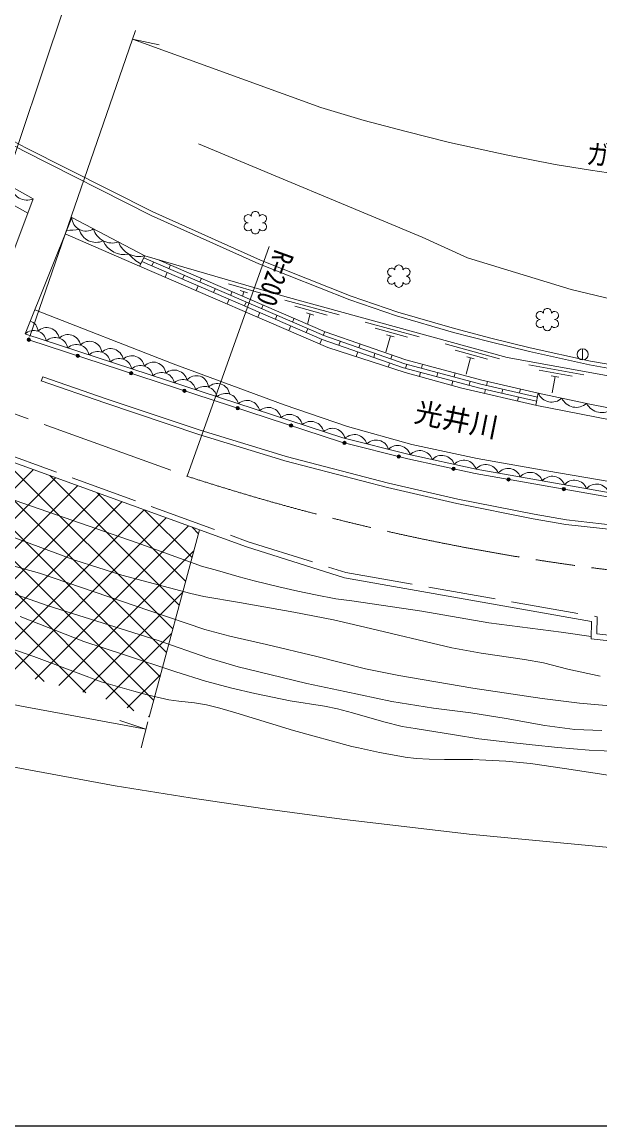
# Model space of a CAD drawing. Units: millimetres at full size, sheet at 1:1000; details may follow other scales. Extents: x 40000 to 680000, y 20000 to 380000.
# Drawn here: x 195210 to 246706, y 205000 to 303490 of the extents above; entities that cross this region are included whole.
import ezdxf
from ezdxf.enums import TextEntityAlignment as Align

# ---------------------------------------------------------------- set-up
doc = ezdxf.new("R2010")
doc.units = ezdxf.units.MM
doc.header["$LTSCALE"] = 1000
doc.linetypes.add('CHAIN', pattern=[18.5, 12, -1.5, 3.5, -1.5])
doc.linetypes.add('DASHED', pattern=[7.5, 6, -1.5])
for name, color, linetype, lineweight in [('M-BGD', 7, 'Continuous', 13), ('M-BMK', 2, 'CHAIN', 13), ('M-STR-HTXT', 7, 'Continuous', 13), ('M-TTL-BAND', 7, 'Continuous', 25)]:
    doc.layers.add(name, color=color, linetype=linetype, lineweight=lineweight)
doc.layers.add('M-BMK-HTXT', color=7, linetype='Continuous')
doc.styles.add('ＭＳ ゴシック', font='')
doc.styles.get('ＭＳ ゴシック').set_extended_font_data('MS Gothic')

msp = doc.modelspace()

# ---------------------------------------------------------------- hatches: boundary and pattern name
at = {"layer": 'M-BGD'}
for points in [[(195660, 275200, -0.41421), (195849, 275295, -0.41421), (195945, 275106, -1)], [(200030, 273766, -0.41421), (200219, 273861, -0.41421), (200315, 273672, -1)], [(204781, 272207, -0.41421), (204970, 272302, -0.41421), (205066, 272113, -1)], [(209532, 270648, -0.41421), (209721, 270743, -0.41421), (209817, 270554, -1)], [(214282, 269089, -0.41421), (214472, 269185, -0.41421), (214567, 268995, -1)], [(219033, 267530, -0.41421), (219222, 267626, -0.41421), (219318, 267436, -1)], [(223786, 265978, -1), (224077, 265905, -1)], [(228635, 264760, -1), (228926, 264687, -1)], [(233514, 263667, -1), (233807, 263603, -1)], [(238421, 262714, -0.41421), (238595, 262835, -0.41421), (238717, 262661, -1)], [(243345, 261843, -0.41421), (243519, 261964, -0.41421), (243640, 261790, -1)]]:
    msp.add_hatch(color=256, dxfattribs=at).paths.add_polyline_path(points)
h = msp.add_hatch(dxfattribs=at)
h.set_pattern_fill('USER', color=256, style=0, pattern_type=2)
h.set_pattern_definition([(45, (0, 0), (-1347.038, 1347.038), []), (135, (0, 0), (-1347.038, -1347.038), [])])
h.paths.add_polyline_path([(181910, 268743), (178063, 258595), (177625, 257285), (178466, 257082), (178372, 256693), (177498, 256905), (175680, 251471), (176987, 250627), (181180, 248889), (184590, 247901), (190147, 246572), (194988, 245243), (202249, 243267), (206523, 241483), (211019, 258173)])

# ---------------------------------------------------------------- linework, layer by layer
for p, q in [((195716, 286430), (121523, 327996)), ((206153, 282627), (205683, 281711)), ((206911, 282074), (206766, 281734)), ((208433, 281819), (208288, 281479)), ((208142, 281139), (207965, 280725)), ((209665, 280884), (209519, 280544)), ((210896, 279949), (210719, 279534)), ((211187, 280629), (211042, 280289)), ((216493, 279305), (213613, 280143)), ((212419, 279694), (212273, 279354)), ((213650, 278759), (213473, 278343)), ((213941, 279439), (213796, 279099)), ((215305, 279339), (214633, 279534)), ((214969, 279436), (214855, 279044)), ((215173, 278504), (215027, 278164)), ((216695, 278249), (216550, 277909)), ((223457, 277363), (218635, 278684)), ((222413, 277338), (219520, 278130)), ((216404, 277569), (216226, 277152)), ((217927, 277314), (217781, 276974)), ((219449, 277059), (219304, 276719)), ((221225, 277352), (220550, 277537)), ((220887, 277444), (220641, 276544)), ((219158, 276379), (218980, 275962)), ((220680, 276124), (220535, 275784)), ((222203, 275869), (222057, 275529)), ((230608, 275404), (225786, 276725)), ((229564, 275379), (226671, 276172)), ((221912, 275189), (221733, 274771)), ((223563, 275003), (223445, 274652)), ((228038, 275486), (227642, 274039)), ((228376, 275393), (227701, 275578)), ((225128, 274069), (224997, 273639)), ((225343, 274777), (225235, 274423)), ((226654, 273931), (226546, 273577)), ((237745, 273450), (232923, 274770)), ((236702, 273424), (233808, 274217)), ((245166, 274340), (245170, 273340)), ((227964, 273085), (227853, 272717)), ((228179, 273793), (228072, 273439)), ((229494, 272960), (229386, 272606)), ((230898, 272967), (230807, 272608)), ((235176, 273531), (234779, 272084)), ((235513, 273439), (234838, 273624)), ((245279, 272009), (240361, 272912)), ((197065, 271840), (196914, 271465)), ((230715, 272250), (230621, 271881)), ((232256, 272220), (232164, 271861)), ((233796, 272190), (233705, 271832)), ((244241, 271894), (241290, 272436)), ((243056, 271807), (242367, 271933)), ((242711, 271870), (242441, 270395)), ((233613, 271473), (233513, 271079)), ((235154, 271444), (235062, 271085)), ((236699, 271432), (236607, 271074)), ((236516, 270715), (236425, 270360)), ((238069, 270737), (237978, 270378)), ((239440, 270042), (239348, 269679)), ((239623, 270759), (239532, 270400)), ((240990, 269296), (241214, 270393)), ((211019, 258173), (206523, 241483))]:
    msp.add_line(p, q, dxfattribs=at)
for points in [[(192111, 276935), (196208, 287726), (122760, 329039)], [(141960, 321480), (180580, 300021), (195323, 291996), (206723, 286245), (216321, 281910), (224414, 278712), (228579, 277281), (233650, 275802), (236914, 274959), (240425, 274087), (245794, 272905), (248072, 272492), (250342, 272160)], [(72972, 301655), (75410, 300187), (90656, 295408), (122006, 290494), (215201, 256655), (223947, 253890), (245957, 250013), (245920, 248474), (255035, 247460), (273263, 244113), (289024, 245087), (303413, 249343), (311608, 250514), (311427, 252682), (361284, 261010), (404333, 267918), (495220, 282385), (564808, 293152)], [(180748, 300328), (195485, 292306), (206874, 286560), (216458, 282233), (224535, 279041), (228685, 277615), (233742, 276139), (237000, 275298), (240505, 274427), (245863, 273248), (248128, 272837)], [(251462, 277888), (244141, 279622), (234904, 282469), (230856, 284312), (210941, 292625)], [(195481, 275683), (199634, 286065), (206153, 282627), (218637, 278994), (238451, 273567), (247297, 271943), (257847, 270883), (262912, 269930), (266959, 269968), (266865, 267564)], [(199043, 284588), (205683, 281711), (222446, 274463), (229342, 272236), (234401, 270832), (241087, 269273), (247608, 268000), (255876, 266752), (266186, 266372), (276410, 266753)], [(205889, 282113), (221966, 275166), (229204, 272654), (235996, 270835), (241066, 269667)], [(206059, 282442), (222100, 275511), (229313, 273008), (236085, 271194), (241140, 270030)], [(207415, 282259), (222234, 275856), (229422, 273362), (236175, 271553), (241214, 270393)], [(196331, 277808), (208660, 273002), (218575, 269324), (224209, 267392), (229953, 265791), (235760, 264560), (241977, 263449), (247710, 262455), (256304, 261501), (263656, 261021), (270032, 260847), (274078, 260894), (279691, 261083), (291282, 261991), (291774, 261282)], [(195481, 275683), (195554, 275655), (223791, 266389), (229695, 264907), (235682, 263604), (247610, 261495), (256800, 260547), (265451, 260081), (274018, 260052), (279798, 260297), (291774, 261282)], [(195811, 275150), (223680, 266005), (229603, 264517), (235604, 263212), (247554, 261098), (256768, 260148), (265439, 259681), (274026, 259652), (279823, 259898), (291807, 260884)], [(197065, 271840), (202714, 269888), (211093, 267086), (218262, 264875), (218731, 264734), (227879, 262363), (234038, 260936), (240835, 259570), (243722, 259073), (249978, 258373), (258410, 257816), (267588, 257544), (273291, 257683), (279631, 257849), (290022, 258703)], [(196915, 271469), (202585, 269510), (210971, 266705), (218145, 264492), (218623, 264349), (227784, 261974), (233954, 260545), (240762, 259177), (243666, 258676), (249942, 257975), (258391, 257417), (267587, 257144), (273301, 257283), (279653, 257450), (290055, 258305)], [(269635, 267716), (266865, 267564), (265398, 267172), (260795, 267170), (255881, 267652), (250654, 268450), (245800, 269404), (241214, 270393)], [(180431, 264842), (186723, 263056), (194581, 260800), (205472, 257028), (211297, 254903), (212421, 254618), (214555, 253990), (215900, 253626), (218087, 253090), (219784, 252703), (221351, 252381), (223185, 252027), (224608, 251837), (230844, 250933), (236803, 249875), (243263, 249055), (245925, 248683)], [(192780, 258133), (199916, 255465), (201960, 254836), (204087, 254130), (210242, 252503), (211415, 252249), (214587, 251700), (219428, 250844), (222966, 250155), (225758, 249490), (233507, 247659), (236112, 247167), (239988, 246620), (241675, 246328), (243836, 245764), (246727, 245134)], [(185106, 257533), (196747, 254316), (206593, 250969), (211494, 249306), (213721, 248706), (216992, 247967), (221481, 246881), (225827, 245778), (228799, 245174), (235381, 244062), (241575, 243133), (244895, 242730), (250005, 242286)], [(191000, 253681), (197447, 251426), (207333, 248325), (211777, 246756), (214468, 245973), (217296, 245274), (220572, 244488), (223977, 243774), (228151, 242855), (231880, 242262), (235189, 241850), (238360, 241356), (241812, 240719), (244471, 240357), (246870, 240288)], [(195028, 250462), (200716, 248225), (204236, 247069), (208908, 245504), (211545, 244684), (213904, 244055), (215942, 243569), (219093, 242943), (222149, 242449), (223321, 242207), (224642, 241863), (227463, 241059), (229094, 240626), (230236, 240472), (233743, 239895), (235909, 239548), (238231, 239267), (240667, 238991), (242950, 238777), (245754, 238515), (248419, 238394)], [(192024, 248344), (196255, 246883), (200212, 245383), (202263, 244629), (203701, 244193), (205175, 243780), (206355, 243477), (208295, 243031), (209168, 242909), (210581, 242749), (211630, 242567), (212839, 242268), (214251, 241868), (219410, 240275), (224602, 238857), (225194, 238730), (227057, 238316), (228227, 238107), (229364, 237897), (230323, 237786), (231489, 237735), (232857, 237703), (235385, 237680), (236552, 237629), (238327, 237538), (240530, 237325), (243544, 236899), (249594, 235967)]]:
    msp.add_lwpolyline(points, dxfattribs=at)
at = {"layer": 'M-BGD', "linetype": 'DASHED'}
msp.add_lwpolyline([(120495, 291237), (122131, 290981), (215362, 257128), (224067, 254377), (246467, 250431), (246431, 248920), (255108, 247955), (273294, 244616), (288937, 245583), (303306, 249833), (311070, 250942), (310891, 253099), (361204, 261504), (404254, 268412), (495143, 282879), (564723, 293645)], dxfattribs=at)
at = {"layer": 'M-BGD'}
for centre, radius in [((195802, 275153), 150), ((200173, 273719), 150), ((245168, 273840), 500), ((204923, 272160), 150), ((209674, 270601), 150), ((214425, 269042), 150), ((219176, 267483), 150), ((223932, 265942), 150), ((228781, 264724), 150), ((233661, 263635), 150), ((238569, 262687), 150), ((243493, 261817), 150)]:
    msp.add_circle(centre, radius, dxfattribs=at)
for centre, radius, start, end in [((195631, 289015), 1413, 187.17829, 294.1074), ((200901, 286110), 1268, 182.05226, 302.332), ((215358, 285949), 360, 37.6435, 270), ((215998, 286229), 360, 90, 189.61526), ((215998, 286229), 360, 350.38474, 90), ((216638, 285949), 360, 270, 142.3565), ((198918, 295891), 10991, 271.30863, 277.27226), ((201798, 285371), 1537, 194.39935, 294.44653), ((203234, 285489), 1715, 195.21851, 289.16574), ((215358, 285229), 360, 90, 322.3565), ((215998, 284949), 360, 170.38474, 270), ((215998, 284949), 360, 270, 9.61526), ((216638, 285229), 360, 217.6435, 90), ((204309, 284793), 2047, 203.65936, 282.00647), ((205657, 284539), 1976, 199.82797, 284.55629), ((207435, 284984), 3478, 219.08407, 241.78463), ((228787, 281459), 360, 90, 189.61526), ((228787, 281459), 360, 350.38474, 90), ((228147, 281179), 360, 37.6435, 270), ((228147, 280459), 360, 90, 322.3565), ((229427, 281179), 360, 270, 142.3565), ((229427, 280459), 360, 217.6435, 90), ((228787, 280179), 360, 170.38474, 270), ((228787, 280179), 360, 270, 9.61526), ((242025, 277588), 360, 90, 189.61526), ((242025, 277588), 360, 350.38474, 90), ((195723, 275929), 886, 358.90579, 76.85883), ((241385, 277308), 360, 37.6435, 270), ((241385, 276588), 360, 90, 322.3565), ((242665, 277308), 360, 270, 142.3565), ((242665, 276588), 360, 217.6435, 90), ((196246, 274810), 1160, 12.23006, 131.26245), ((197398, 275111), 1124, 9.01636, 134.56273), ((242025, 276308), 360, 170.38474, 270), ((242025, 276308), 360, 270, 9.61526), ((198147, 274185), 1160, 12.31802, 131.34764), ((199298, 274486), 1125, 9.10161, 134.56405), ((201213, 273906), 1105, 6.98614, 136.67952), ((200047, 273562), 1160, 12.31802, 131.34764), ((201947, 272938), 1160, 12.31802, 131.34764), ((203095, 273227), 1131, 9.65164, 134.01402), ((203848, 272314), 1160, 12.31802, 131.34764), ((204986, 272577), 1144, 10.92159, 132.74407), ((205748, 271691), 1160, 12.31802, 131.34764), ((206918, 272048), 1099, 6.36973, 137.29593), ((207648, 271067), 1160, 12.31802, 131.34764), ((208763, 271257), 1183, 14.14305, 129.52261), ((210741, 270870), 1071, 2.79583, 140.86983), ((209548, 270444), 1160, 12.31802, 131.34764), ((211449, 269820), 1160, 12.31802, 131.34764), ((212598, 270115), 1128, 9.37844, 134.28722), ((213349, 269196), 1160, 12.31802, 131.34764), ((242413, 270869), 1290, 201.66378, 313.99564), ((244597, 270526), 1415, 204.40887, 311.25056), ((215249, 268573), 1160, 12.31802, 131.34764), ((217150, 267949), 1160, 12.31802, 131.34764), ((246858, 270131), 1487, 206.75294, 310.78119), ((219050, 267326), 1160, 12.31802, 131.34764), ((220950, 266702), 1160, 12.31802, 131.34764), ((222857, 266085), 1160, 12.71956, 131.77187), ((224815, 265525), 1160, 16.38439, 135.41401), ((226754, 265038), 1160, 16.38439, 135.41401), ((228696, 264552), 1160, 16.48945, 135.52183), ((230660, 264094), 1160, 18.21488, 137.2445), ((232615, 263669), 1160, 18.21488, 137.2445), ((234569, 263244), 1160, 18.21488, 137.2445), ((236553, 262853), 1160, 20.44249, 139.47251), ((238523, 262504), 1160, 20.45467, 139.48429), ((240492, 262156), 1160, 20.45467, 139.48429), ((242462, 261807), 1160, 20.45467, 139.48429), ((244431, 261459), 1160, 20.45467, 139.48429), ((246401, 261111), 1160, 20.45467, 139.48429)]:
    msp.add_arc(centre, radius, start, end, dxfattribs=at)
at = {"layer": 'M-BMK'}
msp.add_line((75400, 311651), (209911, 262971), dxfattribs=at)
msp.add_arc((271918, 453116), 200000, 251.93862, 276.80601, dxfattribs=at)
at = {"layer": 'M-STR-HTXT'}
for p, q in [((190541, 279713), (198974, 304906)), ((195906, 275427), (205308, 302748)), ((205036, 301957), (207438, 301451)), ((209911, 262971), (217229, 283475)), ((206243, 240405), (203913, 241179)), ((206404, 241062), (205833, 238743))]:
    msp.add_line(p, q, dxfattribs=at)
for points in [[(205036, 301957), (221821, 295883), (225699, 294694), (229441, 293713), (233297, 292756), (238352, 291632), (242733, 290788), (245859, 290264), (249076, 289808), (254598, 289146), (261093, 288527), (268030, 288162), (271749, 288071), (278671, 288140), (284444, 288414), (288231, 288733), (291086, 288931)], [(67359, 278548), (160748, 244796), (165669, 243366), (173693, 241362), (182464, 239416), (192243, 237416), (203490, 235347), (210176, 234279), (216844, 233280), (223714, 232383), (235069, 231039), (248523, 229765), (256656, 229248), (270107, 228541), (279163, 228455), (301504, 228508), (313878, 229018), (322553, 229586), (334780, 230466), (338163, 230646), (569537, 265802)], [(174367, 247523), (178770, 246297), (181462, 245567), (185103, 244646), (189374, 243572), (195146, 242438), (206243, 240405)]]:
    msp.add_lwpolyline(points, dxfattribs=at)
at = {"layer": 'M-TTL-BAND'}
msp.add_line((40000, 205000), (579000, 205000), dxfattribs=at)

# ---------------------------------------------------------------- texts
at = {"layer": 'M-BMK-HTXT', "style": 'ＭＳ ゴシック'}
msp.add_text('光井川', height=1833, rotation=348.649, dxfattribs=at).set_placement((229962, 267320), align=Align.BOTTOM_LEFT)
at = {"layer": 'M-STR-HTXT', "style": 'ＭＳ ゴシック', "width": 0.8}
msp.add_text('ガードパイプ\u3000L=98.0', height=1833, rotation=354.327, dxfattribs=at).set_placement((255343, 289319), align=Align.BOTTOM_CENTER)
msp.add_text('R=200', height=1833, rotation=250.357, dxfattribs=at).set_placement((217229, 283475), align=Align.BOTTOM_LEFT)

doc.saveas('drawing.dxf')
